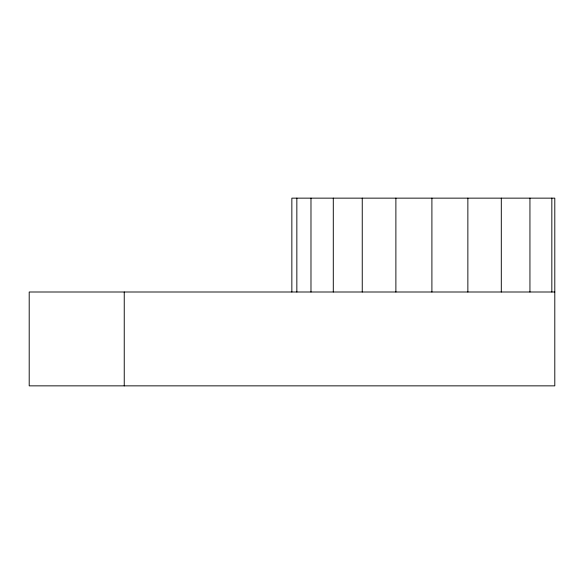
<?xml version="1.0" encoding="UTF-8"?>
<svg xmlns="http://www.w3.org/2000/svg" width="584" height="584" viewBox="0 0 584 584"><rect width="100%" height="100%" fill="white"/><g stroke="black" fill="none" stroke-linecap="round" stroke-linejoin="round"><path stroke-width="0.88" d="M554.8 292L29.2 292L29.2 385.856L554.8 385.856L554.8 198.144L291.854 198.144L291.854 292M551.836 198.144L551.836 292M529.943 198.144L529.943 292M501.298 198.144L501.298 292M467.864 198.144L467.864 292M431.904 198.144L431.904 292M395.886 198.144L395.886 292M362.248 198.144L362.248 292M333.289 198.144L333.289 292M310.98 198.144L310.98 292M296.847 198.144L296.847 292M124.239 292L124.239 385.856"/></g></svg>
